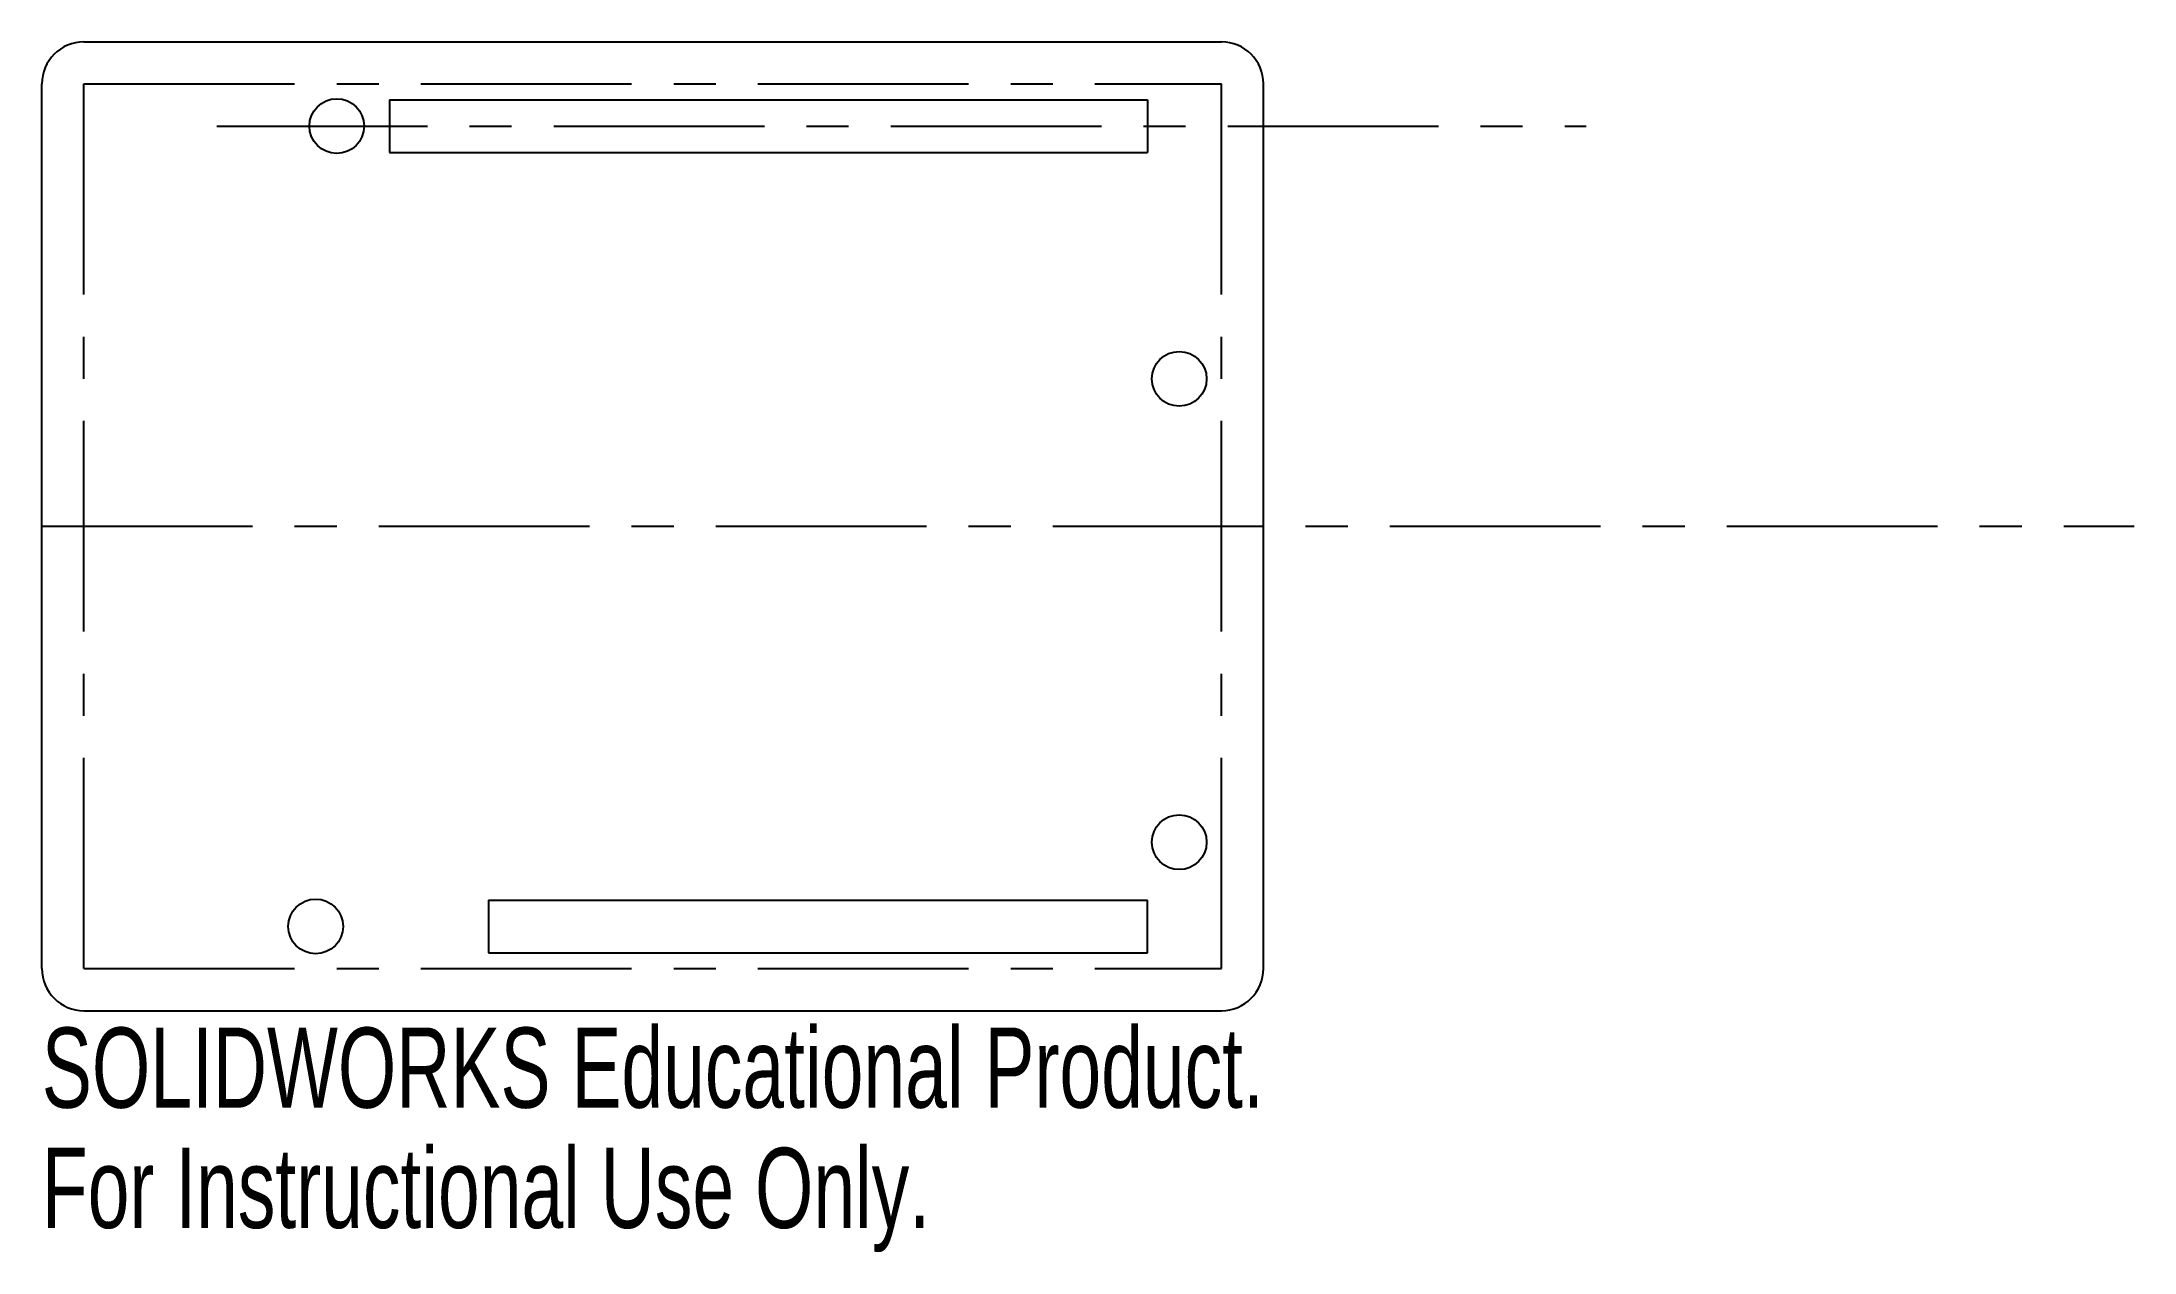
# Model space of a CAD drawing. Header units: inches. Extents: x -0.1 to 4.87, y -0.67 to 2.2.
import ezdxf

# ---------------------------------------------------------------- set-up
doc = ezdxf.new("R2010")
doc.units = ezdxf.units.IN
doc.header["$MEASUREMENT"] = 0
doc.header["$PDSIZE"] = -1
doc.linetypes.add('CENTERX2', pattern=[0.8, 0.5, -0.1, 0.1, -0.1])
doc.styles.add('SLDTEXTSTYLE0', font='TXT', dxfattribs={"width": 0.7})

msp = doc.modelspace()

# ---------------------------------------------------------------- linework, layer by layer
at = {"color": 7, "linetype": 'Continuous'}
for p, q in [((0, 2.2), (2.7, 2.2)), ((-0.1, 0), (-0.1, 2.1)), ((2.8, 0), (2.8, 2.1)), ((0.725, 2.0625), (2.525, 2.0625)), ((0.725, 2.0625), (0.725, 1.9375)), ((2.525, 2.0625), (2.525, 1.9375)), ((0.725, 1.9375), (2.525, 1.9375)), ((0.96, 0.1625), (2.525, 0.1625)), ((0.96, 0.1625), (0.96, 0.0375)), ((2.525, 0.0375), (2.525, 0.1625)), ((0.96, 0.0375), (2.525, 0.0375)), ((0, -0.1), (2.7, -0.1))]:
    msp.add_line(p, q, dxfattribs=at)
at = {"color": 7, "linetype": 'CENTERX2'}
for p, q in [((0, 0), (0, 2.1)), ((0, 2.1), (2.7, 2.1)), ((2.7, 0), (2.7, 2.1)), ((0.3152, 2), (3.5663, 2)), ((-0.1, 1.05), (4.8668, 1.05)), ((0, 0), (2.7, 0))]:
    msp.add_line(p, q, dxfattribs=at)
at = {"color": 7, "linetype": 'Continuous'}
for centre in [(0.6, 2), (2.6, 1.4), (2.6, 0.3), (0.55, 0.1)]:
    msp.add_circle(centre, 0.065, dxfattribs=at)
for centre, start, end in [((0, 2.1), 90, 180), ((2.7, 2.1), 0, 90), ((0, 0), 180, 270), ((2.7, 0), 270, 0)]:
    msp.add_arc(centre, 0.1, start, end, dxfattribs=at)
msp.add_point((2.525, 2), dxfattribs=at)

# ---------------------------------------------------------------- texts
at = {"color": 7, "linetype": 'Continuous', "char_height": 0.1903, "attachment_point": 1, "style": 'SLDTEXTSTYLE0'}
for s, insert in [('SOLIDWORKS Educational Product.', (-0.1, -0.1401)), ('For Instructional Use Only.', (-0.1, -0.4256))]:
    msp.add_mtext(s, dxfattribs=dict(at, insert=insert))

doc.saveas('drawing.dxf')
